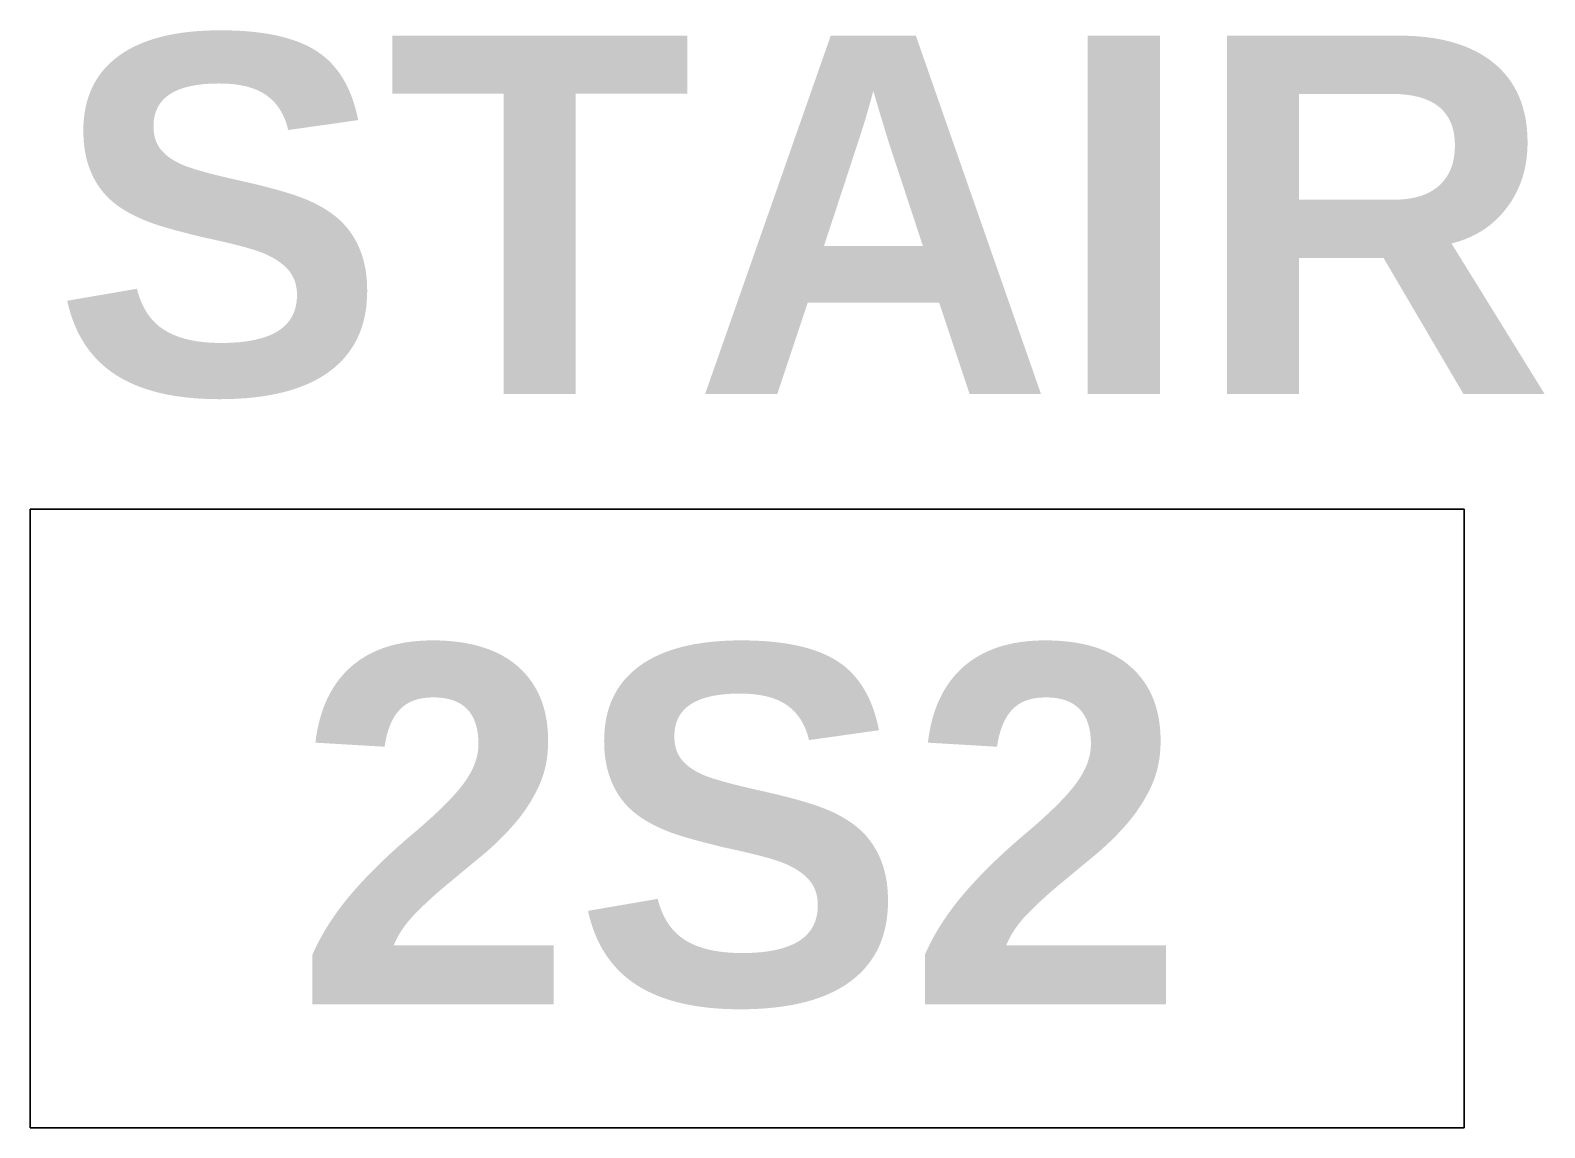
# Model space of a CAD drawing. Header units: inches. Extents: x -1176 to 1507, y -2587 to 978.
# Drawn here: x 1140.77 to 1159.78, y 445.87 to 459.64 of the extents above; entities that cross this region are included whole.
import ezdxf

# ---------------------------------------------------------------- set-up
doc = ezdxf.new("R2010")
doc.units = ezdxf.units.IN
doc.header["$MEASUREMENT"] = 0
doc.layers.add('A-AREA-IDEN', color=2, linetype='Continuous', lineweight=9)
doc.styles.add('Swis721 Lt BT_B', font='', dxfattribs={"height": 4.5})
doc.styles.get('Swis721 Lt BT_B').set_extended_font_data('Swis721 Lt BT', bold=True)

# ---------------------------------------------------------------- blocks, each defined once
blk = doc.blocks.new('Room Tag - Room Name and Number-3379422-2nd Floor Construction')
at = {"layer": 'A-AREA-IDEN'}
for p, q in [((-0.18806, -0.16357), (-0.18806, -0.00182)), ((-0.18806, -0.00182), (0.18694, -0.00182)), ((0.18694, -0.00182), (-0.18806, -0.00182)), ((-0.18806, -0.00182), (-0.18806, -0.16357)), ((0.18694, -0.00182), (0.18694, -0.16357)), ((0.18694, -0.16357), (0.18694, -0.00182)), ((0.18694, -0.16357), (-0.18806, -0.16357)), ((-0.18806, -0.16357), (0.18694, -0.16357))]:
    blk.add_line(p, q, dxfattribs=at)

msp = doc.modelspace()

# ---------------------------------------------------------------- block references
at = {"layer": 'A-AREA-IDEN', "xscale": 47.99999999999997, "yscale": 47.99999999999997, "zscale": 47.99999999999997}
msp.add_blockref('Room Tag - Room Name and Number-3379422-2nd Floor Construction', (1149.8, 453.717), dxfattribs=at)

# ---------------------------------------------------------------- texts
at = {"layer": 'A-AREA-IDEN', "char_height": 4.5, "attachment_point": 1, "style": 'Swis721 Lt BT_B'}
for s, insert, width in [('STAIR', (1141.055, 459.575), 21.0585), ('2S2', (1144.097, 451.916), 13.332)]:
    msp.add_mtext(s, dxfattribs=dict(at, insert=insert, width=width))

doc.saveas('drawing.dxf')
